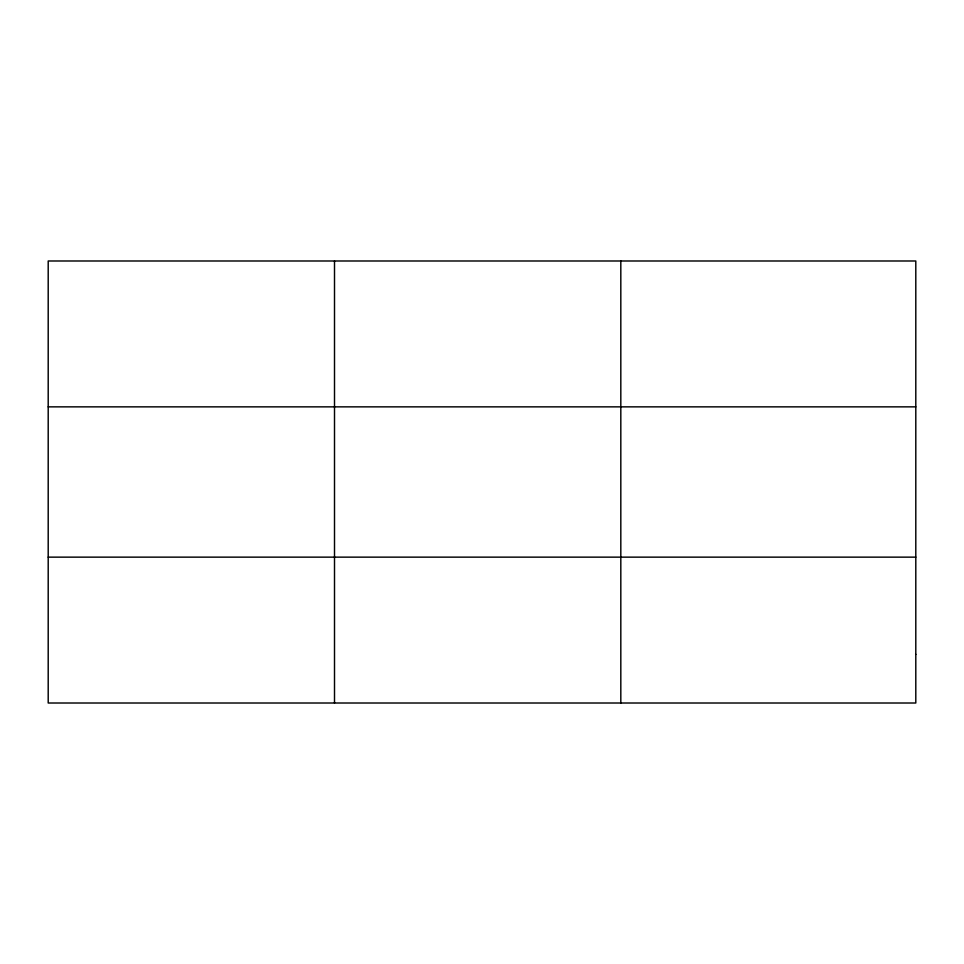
<?xml version="1.0" encoding="UTF-8"?>
<svg xmlns="http://www.w3.org/2000/svg" width="964" height="964" viewBox="0 0 964 964"><rect width="100%" height="100%" fill="white"/><g stroke="black" fill="none" stroke-linecap="round" stroke-linejoin="round"><path stroke-width="1.45" d="M334.508 703.009L334.508 260.991M620.816 703.009L620.816 260.991M48.2 406.856L915.8 406.856M48.2 557.144L915.8 557.144M915.8 654.387L915.8 703.009L48.2 703.009L48.2 260.991L915.8 260.991L915.8 654.387"/></g></svg>
